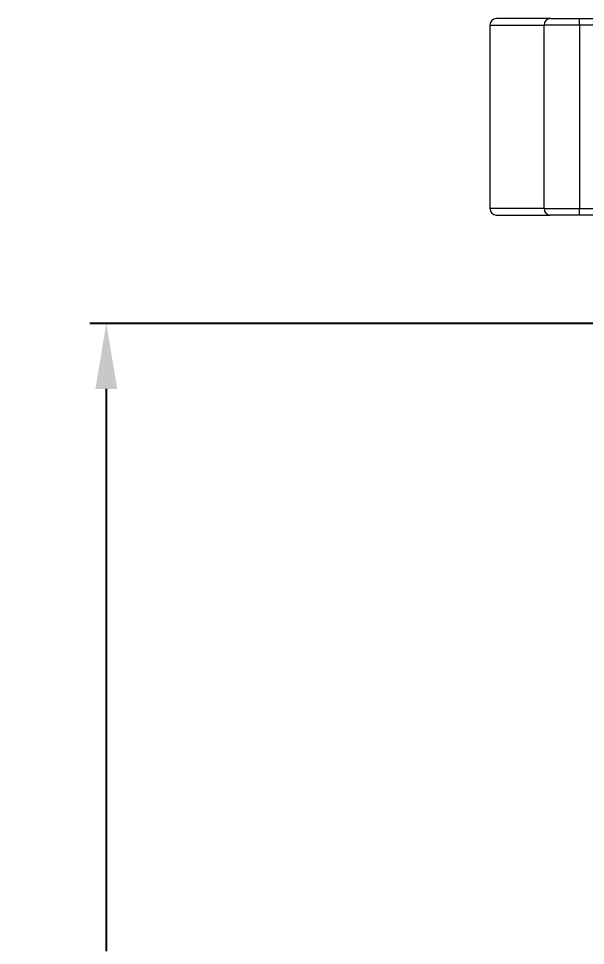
# Model space of a CAD drawing. Extents: x 14045 to 14886, y -16070 to -15475.
# Drawn here: x 14363.2 to 14406.5, y -15748.1 to -15677.3 of the extents above; entities that cross this region are included whole.
import ezdxf

# ---------------------------------------------------------------- set-up
doc = ezdxf.new("R2010")
doc.units = 0
doc.header["$MEASUREMENT"] = 0
doc.layers.get('0').update_dxf_attribs({"color": 3, "linetype": 'CONTINUOUS'})
doc.layers.add('DIM_', color=6, linetype='CONTINUOUS', lineweight=9)
doc.styles.get("Standard").update_dxf_attribs({"font": ''})
doc.styles.get('Standard').set_extended_font_data('Gulim')
doc.dimstyles.new('사본(2) STANDARD', dxfattribs={"dimscale": 0, "dimtxt": 5, "dimasz": 5, "dimexe": 1.25, "dimexo": 0.625, "dimgap": 1.5, "dimtad": 3, "dimtih": 1, "dimtoh": 1, "dimdec": 1, "dimzin": 9, "dimdsep": 46, "dimtxsty": 'Standard', "dimcen": 2.5, "dimclrd": 3, "dimclre": 3, "dimclrt": 4, "dimadec": 0, "dimazin": 0, "dimtfac": 1, "dimtdec": 1, "dimtmove": 0, "dimatfit": 3, "dimfxl": 1.25, "dimtfill": 1, "dimtolj": 1, "dimtzin": 0, "dimarcsym": 0})

# ---------------------------------------------------------------- blocks, each defined once
blk = doc.blocks.new('*D17')
at = {"layer": 'DIM_', "color": 3, "lineweight": -2, "transparency": 16777216}
for p, q in [((14418.023, -15700.588), (14368.684, -15700.588)), ((14369.934, -15705.588), (14369.934, -15748.531)), ((14369.934, -15799.614), (14369.934, -15756.671)), ((14491.215, -15804.614), (14368.684, -15804.614))]:
    blk.add_line(p, q, dxfattribs=at)
at = {"layer": 'DIM_', "color": 3, "transparency": 16777216}
for points in [[(14369.101, -15705.588), (14370.767, -15705.588), (14369.934, -15700.588)], [(14369.101, -15799.614), (14370.767, -15799.614), (14369.934, -15804.614)]]:
    blk.add_solid(points, dxfattribs=at)
at = {"layer": 'DIM_', "color": 4, "transparency": 16777216, "insert": (14369.934, -15752.601), "char_height": 5, "attachment_point": 5, "bg_fill": 3, "box_fill_scale": 1.25, "bg_fill_color": 256, "bg_fill_true_color": 13158600, "bg_fill_transparency": 0}
blk.add_mtext('\\A1;104', dxfattribs=at)

msp = doc.modelspace()

# ---------------------------------------------------------------- linework, layer by layer
at = {"linetype": 'Continuous', "lineweight": 18, "extrusion": (0, 1, 0)}
for p, q in [((14399.24, -15677.814), (14399.24, -15691.814)), ((14403.829, -15677.314), (14399.74, -15677.314)), ((14403.829, -15677.314), (14406.086, -15677.314)), ((14406.086, -15677.314), (14442.74, -15677.314)), ((14399.74, -15692.314), (14403.829, -15692.314)), ((14406.086, -15692.314), (14403.829, -15692.314)), ((14442.74, -15692.314), (14406.086, -15692.314))]:
    msp.add_line(p, q, dxfattribs=at)
at = {"linetype": 'Continuous', "lineweight": 13, "extrusion": (0, 1, 0)}
for p, q in [((14399.24, -15677.814), (14403.378, -15677.814)), ((14403.378, -15691.814), (14403.378, -15677.814)), ((14406.086, -15677.814), (14403.378, -15677.814)), ((14406.086, -15677.814), (14406.086, -15677.314)), ((14442.74, -15677.814), (14406.086, -15677.814)), ((14406.086, -15677.814), (14406.086, -15691.814)), ((14403.378, -15691.814), (14399.24, -15691.814)), ((14403.378, -15691.814), (14406.086, -15691.814)), ((14406.086, -15692.314), (14406.086, -15691.814)), ((14406.086, -15691.814), (14442.74, -15691.814))]:
    msp.add_line(p, q, dxfattribs=at)
at = {"linetype": 'Continuous', "lineweight": 18}
for centre, start, end in [((14399.74, -15677.814), 90, 180), ((14399.74, -15691.814), 180, 270)]:
    msp.add_arc(centre, 0.5, start, end, dxfattribs=at)
at = {"linetype": 'Continuous', "lineweight": 13}
for centre, start_param, end_param in [((14403.829, -15677.814), 3.141593, 4.712389), ((14403.829, -15691.814), 4.712389, 6.283185)]:
    msp.add_ellipse(centre, major_axis=(0, -0.5), ratio=0.902648, start_param=start_param, end_param=end_param, dxfattribs=at)

# ---------------------------------------------------------------- dimensions: what is measured, and where the dimension line sits
at = {"layer": 'DIM_'}
dim = msp.add_linear_dim(base=(14369.934, -15804.614), p1=(14418.648, -15700.588), p2=(14491.84, -15804.614), angle=90, dimstyle='사본(2) STANDARD', override={"dimscale": 1, "dimtad": 0}, dxfattribs=at)
dim.commit()
dim.dimension.update_dxf_attribs({"geometry": '*D17', "text_midpoint": (14369.934, -15752.601)})

doc.saveas('drawing.dxf')
